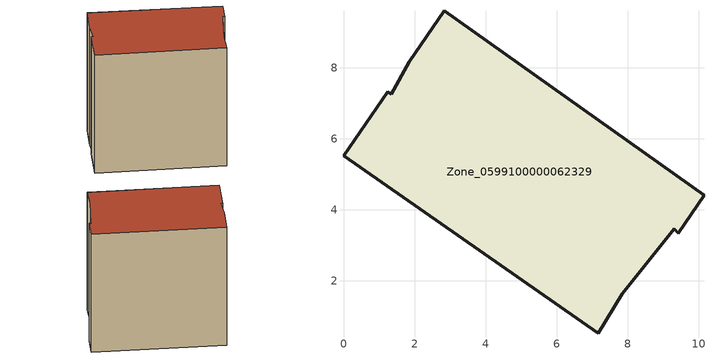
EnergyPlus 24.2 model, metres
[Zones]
Zone_0599100000062329
 floor ground (C_G): 1.84,8.17 2.84,9.6 10.15,4.41 9.42,3.34 9.31,3.46 7.85,1.63 7.17,0.52 0,5.52 1.25,7.32 1.35,7.25 z0
 wall outside (C_F): 10.15,4.41 2.84,9.6 1.84,8.17 1.35,7.25 1.25,7.32 0,5.52 7.17,0.52 7.85,1.63 9.31,3.46 9.42,3.34 10.15,4.41 z0:9.38
 roof outside (C_R): 2.84,9.6 1.84,8.17 1.35,7.25 1.25,7.32 0,5.52 7.17,0.52 7.85,1.63 9.31,3.46 9.42,3.34 10.15,4.41 z9.38
[BUILDING]
Pand.0599100000062329: North Axis=0; Terrain=City; Loads Convergence Tolerance Value=0.04; Temperature Convergence Tolerance Value=0.4; Solar Distribution=FullExterior; Maximum Number of Warmup Days=25; Minimum Number of Warmup Days=1
[Site:Location]
Rotterdam.The.Hague.AP_ZH_NLD Design_Conditions: Latitude=51.96; Longitude=4.45; Time Zone=1; Elevation=-4.5
[SITE:GROUNDTEMPERATURE:BUILDINGSURFACE]
18, 18, 18, 18, 18, 18, 18, 18, 18, 18, 18, 18
[MATERIAL] Thermal Absorptance=0.9; Solar Absorptance=0.7; Visible Absorptance=0.7
Name | Roughness | Thickness | Conductivity | Density | Specific Heat
G.TC.1946 | MediumSmooth | 0.15 | 1 | 540 | 1210
F.TC.1946 | Rough | 0.3 | 0.857143 | 1920 | 840
R.TC.1946 | MediumRough | 0.2 | 0.909091 | 1500 | 1000
[CONSTRUCTION]
C_G: G.TC.1946
C_F: F.TC.1946
C_R: R.TC.1946
[ZONE]
Zone_0599100000062329: Type=1; Multiplier=1; Ceiling Height=Autocalculate; Volume=Autocalculate; Floor Area=autocalculate; Part of Total Floor Area=Yes
[ZONEINFILTRATION:DESIGNFLOWRATE]
Infil_Zone_0599100000062329: Zone or ZoneList or Space or SpaceList=Zone_0599100000062329; Schedule=AlwaysOn; Design Flow Rate Calculation Method=Flow/Area; Flow Rate per Floor Area=0.003; Constant Term Coefficient=1; Temperature Term Coefficient=0; Velocity Term Coefficient=0; Velocity Squared Term Coefficient=0
[HVACTEMPLATE:ZONE:IDEALLOADSAIRSYSTEM]
Zone_0599100000062329: Maximum Heating Supply Air Temperature=50; Minimum Cooling Supply Air Temperature=13; Maximum Heating Supply Air Humidity Ratio=0.0156; Minimum Cooling Supply Air Humidity Ratio=0.0077; Heating Limit=NoLimit; Cooling Limit=NoLimit; Dehumidification Control Type=ConstantSensibleHeatRatio; Cooling Sensible Heat Ratio=0.7; Dehumidification Setpoint=60; Humidification Control Type=None; Humidification Setpoint=30; Outdoor Air Method=None; Outdoor Air Flow Rate per Person=0.00944; Outdoor Air Flow Rate per Zone Floor Area=0; Outdoor Air Flow Rate per Zone=0; Demand Controlled Ventilation Type=None; Outdoor Air Economizer Type=NoEconomizer; Heat Recovery Type=None; Sensible Heat Recovery Effectiveness=0.7; Latent Heat Recovery Effectiveness=0.65
[ZONECONTROL:THERMOSTAT]
ThermostatControl_Zone_0599100000062329: Zone or ZoneList=Zone_0599100000062329; Control Type Schedule=DualSetpointControlType; Control 1=Thermostat_Zone_0599100000062329; Temperature Difference Between Cutout And Setpoint=0
[THERMOSTATSETPOINT:DUALSETPOINT]
Thermostat_Zone_0599100000062329: Heating Setpoint Temperature Schedule=HeatingSetpoint_Zone_0599100000062329; Cooling Setpoint Temperature Schedule=CoolingSetpoint_Zone_0599100000062329
[SCHEDULE:COMPACT]
HeatingSetpoint_Zone_0599100000062329: Through: 12/31, For: AllDays, Until: 24:00, 21
CoolingSetpoint_Zone_0599100000062329: Through: 12/31, For: AllDays, Until: 24:00, 24
DualSetpointControlType: Through: 12/31, For: AllDays, Until: 24:00, 4
AlwaysOn: Through: 12/31, For: AllDays, Until: 24:00, 1
